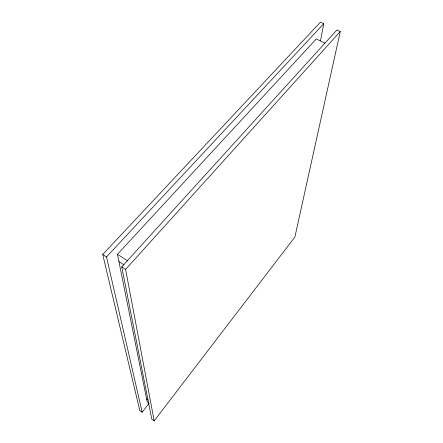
<?xml version="1.0" encoding="UTF-8"?>
<svg xmlns="http://www.w3.org/2000/svg" width="443" height="443" viewBox="0 0 443 443"><rect width="100%" height="100%" fill="white"/><g stroke="black" fill="none" stroke-linecap="round" stroke-linejoin="round"><path stroke-width="0.66" d="M320.499 40.667L323.767 23.7L320.499 22.15L102.726 254.492L139.772 410.484L142.159 412.2L148.97 403.479M340.274 31.519L294.872 237.066L154.181 420.85L151.766 419.111L121.764 266.885L336.951 29.941L340.274 31.519L125.618 269.394L154.181 420.85M148.831 403.113L147.22 401.967L117.461 254.299L316.302 38.94L325.001 43.137M142.159 412.2L106.503 256.951L323.767 23.7M117.461 254.299L127.794 260.971M118.918 261.525L123.996 264.82M102.726 254.492L106.503 256.951M121.764 266.885L125.618 269.394M146.6 398.91L148.233 400.073"/></g></svg>
